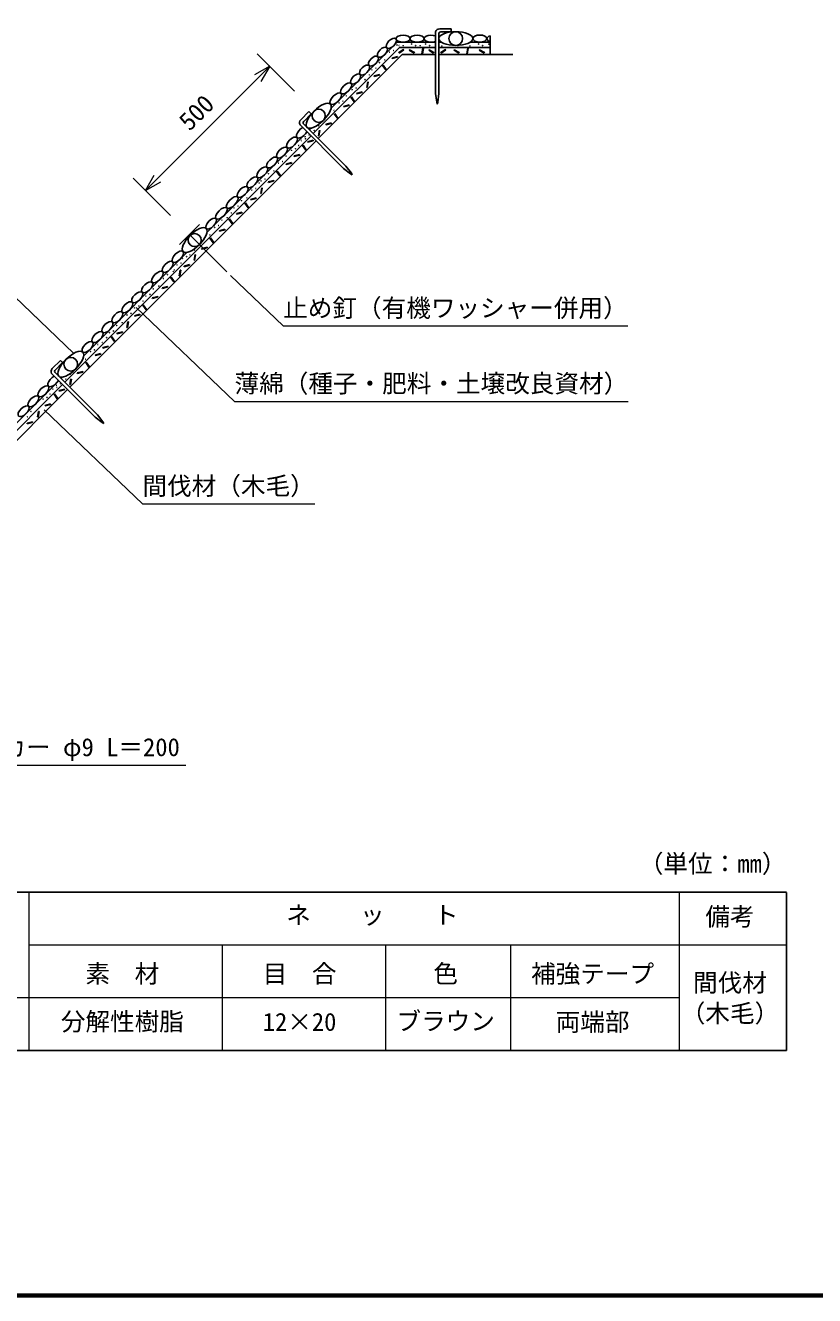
# Model space of a CAD drawing. Units: millimetres, scale not verified. Extents: x 200 to 8200, y 200 to 5825.
# Drawn here: x 1970 to 4215, y 200 to 3812 of the extents above; entities that cross this region are included whole.
import ezdxf
from ezdxf.enums import TextEntityAlignment as Align

# ---------------------------------------------------------------- set-up
doc = ezdxf.new("R2010")
doc.units = ezdxf.units.MM
doc.header["$LTSCALE"] = 20
for name, color, linetype, lineweight in [('C-MTR-FRAM', 5, 'Continuous', 25), ('C-MTR-LINE', 5, 'Continuous', 13), ('C-STR', 7, 'Continuous', 25), ('C-STR-DIM', 1, 'Continuous', 13), ('C-STR-HTXT', 1, 'Continuous', 13), ('C-TTL', 2, 'Continuous', 70)]:
    doc.layers.add(name, color=color, linetype=linetype, lineweight=lineweight)
doc.layers.add('C-MTR-TXT', color=5, linetype='Continuous')
doc.styles.add('ＭＳ ゴシック', font='')
doc.styles.get('ＭＳ ゴシック').set_extended_font_data('MS Gothic')

msp = doc.modelspace()

# ---------------------------------------------------------------- linework, layer by layer
at = {"layer": 'C-MTR-FRAM'}
for p, q in [((520.78, 1347.23), (4135.24, 1347.23)), ((4135.24, 1346.23), (4135.24, 897.23)), ((520.78, 897.23), (4135.24, 897.23))]:
    msp.add_line(p, q, dxfattribs=at)
at = {"layer": 'C-MTR-LINE'}
for p, q in [((1979.59, 1346.23), (1979.59, 896.23)), ((3829.49, 1346.23), (3829.49, 896.23)), ((1979.59, 1197.23), (2438.86, 1197.23)), ((1979.59, 1197.23), (2656.49, 1197.23)), ((2330.21, 1197.23), (2389.16, 1197.23)), ((2529.38, 1196.23), (2529.38, 896.23)), ((2656.49, 1197.23), (2994.15, 1197.23)), ((2994.15, 1197.23), (2994.15, 897.23)), ((2994.15, 1197.23), (4135.24, 1197.23)), ((3349.63, 1197.23), (3349.63, 897.23)), ((520.78, 1047.23), (3829.49, 1047.23))]:
    msp.add_line(p, q, dxfattribs=at)
at = {"layer": 'C-STR'}
for p, q in [((3137.07, 3793.05), (3137.07, 3617.95)), ((3148.59, 3801.93), (3181.54, 3801.93)), ((3181.54, 3792.93), (3151.48, 3792.93)), ((3181.54, 3792.93), (3181.54, 3801.93)), ((2922.54, 3658.69), (3025.77, 3761.93)), ((2975.45, 3711.61), (3027.57, 3763.73)), ((3027.57, 3763.73), (3137.07, 3763.73)), ((3146.07, 3787.95), (3146.07, 3617.95)), ((3146.07, 3763.73), (3153.46, 3763.73)), ((3235.22, 3763.73), (3292.07, 3763.73)), ((3292.07, 3763.73), (3292.07, 3782.16)), ((3292.07, 3763.73), (3292.07, 3748.73)), ((2788.93, 3503.87), (3033.79, 3748.73)), ((2803.07, 3489.73), (3042.07, 3728.73)), ((3028.5, 3722.95), (3013.04, 3718.81)), ((3013.45, 3717.26), (3028.91, 3721.4)), ((3028.91, 3722.95), (3028.5, 3721.4)), ((3045.4, 3743.23), (3032.29, 3734.06)), ((3032.29, 3732.75), (3033.21, 3734.06)), ((3033.21, 3732.75), (3046.32, 3741.92)), ((3033.79, 3748.73), (3137.07, 3748.73)), ((3042.07, 3728.73), (3137.07, 3728.73)), ((3046.32, 3741.92), (3045.4, 3743.23)), ((3062.69, 3742.24), (3061.89, 3740.86)), ((3061.89, 3740.86), (3075.74, 3732.86)), ((3076.54, 3734.24), (3062.69, 3742.24)), ((3075.74, 3734.24), (3076.54, 3732.86)), ((3100.74, 3746.51), (3097.97, 3730.75)), ((3097.97, 3730.47), (3099.54, 3730.75)), ((3099.54, 3730.47), (3102.32, 3746.23)), ((3102.32, 3746.23), (3100.74, 3746.51)), ((3118.29, 3742.07), (3117.49, 3740.68)), ((3117.49, 3740.68), (3131.34, 3732.68)), ((3132.14, 3734.07), (3118.29, 3742.07)), ((3131.34, 3734.07), (3132.14, 3732.68)), ((3146.07, 3748.73), (3292.07, 3748.73)), ((3146.07, 3728.73), (3356.91, 3728.73)), ((3165.03, 3743.23), (3151.92, 3734.06)), ((3151.92, 3732.75), (3152.84, 3734.06)), ((3152.84, 3732.75), (3165.95, 3741.92)), ((3165.95, 3741.92), (3165.03, 3743.23)), ((3190.22, 3742.24), (3189.42, 3740.86)), ((3189.42, 3740.86), (3203.27, 3732.86)), ((3204.07, 3734.24), (3190.22, 3742.24)), ((3203.27, 3734.24), (3204.07, 3732.86)), ((3228.27, 3746.51), (3225.5, 3730.75)), ((3225.5, 3730.47), (3227.07, 3730.75)), ((3227.07, 3730.47), (3229.85, 3746.23)), ((3229.85, 3746.23), (3228.27, 3746.51)), ((3262.12, 3742.24), (3261.32, 3740.86)), ((3261.32, 3740.86), (3275.17, 3732.86)), ((3275.97, 3734.24), (3262.12, 3742.24)), ((3275.17, 3734.24), (3275.97, 3732.86)), ((3292.07, 3748.73), (3292.07, 3728.73)), ((2841.67, 3577.82), (2975.45, 3711.61)), ((2987.4, 3698.81), (2986.09, 3697.89)), ((2986.09, 3697.89), (2995.27, 3684.79)), ((2996.58, 3685.71), (2987.4, 3698.81)), ((2995.27, 3685.71), (2996.58, 3684.79)), ((3013.04, 3718.81), (3013.45, 3717.26)), ((2922.53, 3661.99), (2922.93, 3663.23)), ((2943.69, 3650.86), (2940.91, 3635.1)), ((2942.48, 3634.82), (2945.26, 3650.58)), ((2945.26, 3650.58), (2943.69, 3650.86)), ((2977.65, 3672.11), (2962.2, 3667.97)), ((2962.2, 3667.97), (2962.61, 3666.42)), ((2962.61, 3666.42), (2978.07, 3670.56)), ((2978.07, 3672.11), (2977.65, 3670.56)), ((2839.62, 3575.78), (2881.56, 3617.72)), ((2927.81, 3622.26), (2912.36, 3618.12)), ((2912.36, 3618.12), (2912.77, 3616.58)), ((2912.77, 3616.58), (2928.22, 3620.72)), ((2928.22, 3622.26), (2927.81, 3620.72)), ((2940.91, 3634.82), (2942.48, 3635.1)), ((3140.07, 3592.95), (3137.07, 3617.95)), ((3143.07, 3592.95), (3146.07, 3617.95)), ((2891.03, 3585.48), (2875.57, 3581.34)), ((2875.57, 3581.34), (2875.99, 3579.79)), ((2875.99, 3579.79), (2891.44, 3583.93)), ((2891.44, 3585.48), (2891.03, 3583.93)), ((2897.23, 3608.63), (2895.92, 3607.72)), ((2895.92, 3607.72), (2905.09, 3594.61)), ((2906.4, 3595.53), (2897.23, 3608.63)), ((2905.09, 3595.53), (2906.4, 3594.61)), ((3140.07, 3592.95), (3141.57, 3587.95)), ((3141.57, 3587.95), (3143.07, 3592.95)), ((2753.37, 3542.98), (2776.66, 3566.28)), ((2783.02, 3559.92), (2761.78, 3538.66)), ((2783.02, 3559.92), (2776.66, 3566.28)), ((2848.62, 3560.43), (2857.8, 3547.32)), ((2859.11, 3548.24), (2849.93, 3561.34)), ((2857.8, 3548.24), (2859.11, 3547.32)), ((2486.52, 3222.68), (2771.96, 3508.11)), ((2751.51, 3528.55), (2875.36, 3404.77)), ((2761.48, 3531.31), (2881.72, 3411.14)), ((2778.32, 3514.48), (2783.34, 3519.49)), ((2806.22, 3513.39), (2803.44, 3497.63)), ((2805.02, 3497.35), (2807.79, 3513.11)), ((2840.19, 3534.64), (2824.73, 3530.5)), ((2824.73, 3530.5), (2825.14, 3528.95)), ((2825.14, 3528.95), (2840.6, 3533.09)), ((2840.6, 3534.64), (2840.19, 3533.09)), ((2081.82, 2796.76), (2782.57, 3497.51)), ((2095.96, 2782.62), (2796.71, 3483.37)), ((2759.76, 3471.17), (2758.45, 3470.25)), ((2758.45, 3470.25), (2767.62, 3457.14)), ((2768.93, 3458.06), (2759.76, 3471.17)), ((2788.49, 3484.83), (2773.04, 3480.69)), ((2773.04, 3480.69), (2773.45, 3479.14)), ((2773.45, 3479.14), (2788.91, 3483.28)), ((2788.91, 3484.83), (2788.49, 3483.28)), ((2803.44, 3497.35), (2805.02, 3497.63)), ((2750.01, 3444.46), (2734.55, 3440.32)), ((2734.55, 3440.32), (2734.97, 3438.77)), ((2734.97, 3438.77), (2750.42, 3442.92)), ((2750.42, 3444.46), (2750.01, 3442.92)), ((2767.62, 3458.06), (2768.93, 3457.14)), ((2686.03, 3397.44), (2684.72, 3396.53)), ((2684.72, 3396.53), (2693.9, 3383.42)), ((2686.23, 3425.7), (2685.63, 3424.34)), ((2695.21, 3384.34), (2686.03, 3397.44)), ((2687.1, 3428.31), (2686.72, 3427.02)), ((2687.37, 3429.55), (2687.1, 3428.31)), ((2727.13, 3421.58), (2711.67, 3417.44)), ((2711.67, 3417.44), (2712.09, 3415.89)), ((2712.09, 3415.89), (2727.54, 3420.03)), ((2727.54, 3421.58), (2727.13, 3420.03)), ((2895.16, 3389.22), (2875.36, 3404.77)), ((2897.28, 3391.35), (2881.72, 3411.14)), ((2530.21, 3266.37), (2633.45, 3369.61)), ((2676.29, 3370.74), (2660.83, 3366.6)), ((2660.83, 3366.6), (2661.24, 3365.05)), ((2661.24, 3365.05), (2676.7, 3369.19)), ((2676.7, 3370.74), (2676.29, 3369.19)), ((2693.9, 3384.34), (2695.21, 3383.42)), ((2895.16, 3389.22), (2899.76, 3386.75)), ((2899.76, 3386.75), (2897.28, 3391.35)), ((2595.15, 3331.36), (2593.94, 3330.1)), ((2642.32, 3349.49), (2639.54, 3333.73)), ((2639.54, 3333.45), (2641.12, 3333.73)), ((2641.12, 3333.45), (2643.89, 3349.21)), ((2643.89, 3349.21), (2642.32, 3349.49)), ((2595.86, 3307.27), (2594.55, 3306.35)), ((2594.55, 3306.35), (2603.72, 3293.24)), ((2605.03, 3294.16), (2595.86, 3307.27)), ((2603.72, 3294.16), (2605.03, 3293.24)), ((2626.44, 3320.89), (2610.99, 3316.75)), ((2610.99, 3316.75), (2611.4, 3315.21)), ((2611.4, 3315.21), (2626.86, 3319.35)), ((2626.86, 3320.89), (2626.44, 3319.35)), ((2549.16, 3260.37), (2558.34, 3247.27)), ((2559.65, 3248.18), (2550.47, 3261.29)), ((2586.11, 3280.56), (2570.65, 3276.42)), ((2570.65, 3276.42), (2571.07, 3274.87)), ((2571.07, 3274.87), (2586.52, 3279.02)), ((2586.52, 3280.56), (2586.11, 3279.02)), ((2465.07, 3245.08), (2408.5, 3188.51)), ((2542.85, 3110.73), (2436.78, 3216.79)), ((2537.47, 3231.93), (2522.02, 3227.79)), ((2522.02, 3227.79), (2522.43, 3226.24)), ((2522.43, 3226.24), (2537.89, 3230.38)), ((2537.89, 3231.93), (2537.47, 3230.38)), ((2558.34, 3248.18), (2559.65, 3247.27)), ((2486.63, 3181.09), (2471.18, 3176.94)), ((2471.59, 3175.4), (2487.05, 3179.54)), ((2487.05, 3181.09), (2486.63, 3179.54)), ((2496.38, 3207.79), (2495.07, 3206.87)), ((2495.07, 3206.87), (2504.25, 3193.77)), ((2505.56, 3194.68), (2496.38, 3207.79)), ((2504.25, 3194.68), (2505.56, 3193.77)), ((2135.75, 2871.9), (2429.65, 3166.14)), ((2452.67, 3159.84), (2449.89, 3144.08)), ((2449.89, 3143.8), (2451.46, 3144.08)), ((2451.46, 3143.8), (2454.24, 3159.56)), ((2454.24, 3159.56), (2452.67, 3159.84)), ((2471.18, 3176.94), (2471.59, 3175.4)), ((2410.13, 3115.53), (2407.35, 3099.77)), ((2408.92, 3099.49), (2411.7, 3115.25)), ((2411.7, 3115.25), (2410.13, 3115.53)), ((2436.79, 3131.24), (2421.33, 3127.1)), ((2421.33, 3127.1), (2421.75, 3125.55)), ((2421.75, 3125.55), (2437.2, 3129.7)), ((2437.2, 3131.24), (2436.79, 3129.7)), ((2384.31, 3096.05), (2383, 3095.13)), ((2383, 3095.13), (2392.18, 3082.02)), ((2393.49, 3082.94), (2384.31, 3096.05)), ((2392.18, 3082.94), (2393.49, 3082.02)), ((2407.35, 3099.49), (2408.92, 3099.77)), ((2346.39, 3040.89), (2330.94, 3036.75)), ((2330.94, 3036.75), (2331.35, 3035.2)), ((2331.35, 3035.2), (2346.8, 3039.34)), ((2346.8, 3040.89), (2346.39, 3039.34)), ((2374.56, 3069.34), (2359.11, 3065.2)), ((2359.11, 3065.2), (2359.52, 3063.66)), ((2359.52, 3063.66), (2374.98, 3067.8)), ((2374.98, 3069.34), (2374.56, 3067.8)), ((2305.3, 3016.75), (2303.99, 3015.83)), ((2303.99, 3015.83), (2313.17, 3002.73)), ((2314.48, 3003.65), (2305.3, 3016.75)), ((2313.17, 3003.65), (2314.48, 3002.73)), ((2261.58, 2968.8), (2258.8, 2953.04)), ((2260.38, 2952.76), (2263.16, 2968.52)), ((2263.16, 2968.52), (2261.58, 2968.8)), ((2295.55, 2990.05), (2280.09, 2985.91)), ((2280.51, 2984.36), (2295.96, 2988.5)), ((2295.96, 2990.05), (2295.55, 2988.5)), ((2215.12, 2926.57), (2213.81, 2925.66)), ((2213.81, 2925.66), (2222.99, 2912.55)), ((2224.3, 2913.47), (2215.12, 2926.57)), ((2245.71, 2940.2), (2230.25, 2936.06)), ((2230.25, 2936.06), (2230.67, 2934.52)), ((2230.67, 2934.52), (2246.12, 2938.66)), ((2246.12, 2940.2), (2245.71, 2938.66)), ((2258.8, 2952.76), (2260.38, 2953.04)), ((2205.37, 2899.87), (2189.92, 2895.73)), ((2189.92, 2895.73), (2190.33, 2894.18)), ((2190.33, 2894.18), (2205.79, 2898.32)), ((2205.79, 2899.87), (2205.37, 2898.32)), ((2222.99, 2913.47), (2224.3, 2912.55)), ((2046.25, 2835.87), (2069.54, 2859.17)), ((2075.91, 2852.81), (2069.54, 2859.17)), ((2141.52, 2853.32), (2150.69, 2840.21)), ((2152.01, 2841.13), (2142.83, 2854.24)), ((2183.92, 2878.37), (2168.46, 2874.23)), ((2168.46, 2874.23), (2168.88, 2872.69)), ((2168.88, 2872.69), (2184.33, 2876.83)), ((2184.33, 2878.37), (2183.92, 2876.83)), ((2044.39, 2821.44), (2168.24, 2697.66)), ((2054.36, 2824.2), (2174.61, 2704.03)), ((2075.91, 2852.81), (2054.66, 2831.55)), ((2133.08, 2827.53), (2117.62, 2823.39)), ((2117.62, 2823.39), (2118.04, 2821.85)), ((2118.04, 2821.85), (2133.49, 2825.99)), ((2133.49, 2827.53), (2133.08, 2825.99)), ((2150.69, 2841.13), (2152.01, 2840.21)), ((1374.71, 2089.66), (2075.45, 2790.4)), ((1781.88, 2518.03), (2064.84, 2801)), ((2071.21, 2807.37), (2075.23, 2811.38)), ((2099.11, 2806.28), (2096.33, 2790.52)), ((2096.33, 2790.25), (2097.91, 2790.52)), ((2097.91, 2790.25), (2100.69, 2806)), ((1388.86, 2075.52), (2089.6, 2776.26)), ((2052.65, 2764.06), (2051.34, 2763.14)), ((2051.34, 2763.14), (2060.52, 2750.03)), ((2061.83, 2750.95), (2052.65, 2764.06)), ((2060.52, 2750.95), (2061.83, 2750.03)), ((2081.38, 2777.71), (2065.92, 2773.57)), ((2065.92, 2773.57), (2066.34, 2772.03)), ((2066.34, 2772.03), (2081.79, 2776.17)), ((2081.79, 2777.71), (2081.38, 2776.17)), ((2007.56, 2714.14), (2004.78, 2698.38)), ((2006.36, 2698.1), (2009.14, 2713.86)), ((2009.14, 2713.86), (2007.56, 2714.14)), ((2041.53, 2735.39), (2026.07, 2731.25)), ((2026.07, 2731.25), (2026.49, 2729.7)), ((2026.49, 2729.7), (2041.94, 2733.84)), ((2041.94, 2735.39), (2041.53, 2733.84)), ((1990.15, 2684.6), (1974.7, 2680.46)), ((1974.7, 2680.46), (1975.11, 2678.92)), ((1975.11, 2678.92), (1990.57, 2683.06)), ((1990.57, 2684.6), (1990.15, 2683.06)), ((2004.78, 2698.1), (2006.36, 2698.38)), ((2188.05, 2682.11), (2168.24, 2697.66)), ((2190.17, 2684.23), (2174.61, 2704.03)), ((2188.05, 2682.11), (2192.65, 2679.64)), ((2192.65, 2679.64), (2190.17, 2684.23))]:
    msp.add_line(p, q, dxfattribs=at)
at = {"layer": 'C-STR', "color": 3}
for centre, radius in [((3194.34, 3774.17), 19.4), ((2804.41, 3554.71), 18.8), ((2451.55, 3201.2), 18.6), ((2099.03, 2848.1), 19.4)]:
    msp.add_circle(centre, radius, dxfattribs=at)
at = {"layer": 'C-STR'}
for centre in [(3068.65, 3758.67), (3108.53, 3758.67), (3259.53, 3758.67), (3288.6, 3758.27), (3006.34, 3735.34), (3017.76, 3740.2), (3027.18, 3755.61), (3033.46, 3754.23), (3044.82, 3754.01), (3080.16, 3754.03), (3092.98, 3754.01), (3120.04, 3754.03), (3154.57, 3753.03), (3200.04, 3754.03), (3234.57, 3753.03), (3271.04, 3754.03), (2956.14, 3685.14), (2967.56, 3689.99), (2976.97, 3705.41), (2992.68, 3713.7), (2936.11, 3657.14), (2948.44, 3670.85), (2882.96, 3611.4), (2899.57, 3628.57), (2910.99, 3633.43), (2862.13, 3591.13), (2873.55, 3595.98), (2823.34, 3545.78), (2848.46, 3569.49), (2791.9, 3512.92), (2804.22, 3526.63), (2747.65, 3470.06), (2755.35, 3484.35), (2765.9, 3494.9), (2766.77, 3489.21), (2777.32, 3499.76), (2711.52, 3439.95), (2727.15, 3456.15), (2738.57, 3461.01), (2677.02, 3398.04), (2690.68, 3419.68), (2702.1, 3424.54), (2634.85, 3363.29), (2640.48, 3369.48), (2651.9, 3374.33), (2661.31, 3389.75), (2614.02, 3343.02), (2625.44, 3347.87), (2563.81, 3292.81), (2575.23, 3297.67), (2584.65, 3313.09), (2600.35, 3321.38), (2529.41, 3257.85), (2543.79, 3264.81), (2556.11, 3278.52), (2494.91, 3215.94), (2508.57, 3237.57), (2519.99, 3242.43), (2469.79, 3192.23), (2417.11, 3149.04), (2428.53, 3153.89), (2438.34, 3159.37), (2450.67, 3173.08), (2390.6, 3111.57), (2394.1, 3116.51), (2401.8, 3130.8), (2413.22, 3135.66), (2349.36, 3070.38), (2363.02, 3092.02), (2373.6, 3102.6), (2312.82, 3041.82), (2324.24, 3046.68), (2333.66, 3062.09), (2279.86, 3008.29), (2292.79, 3013.82), (2305.12, 3027.53), (2245.36, 2966.38), (2259.02, 2988.02), (2270.44, 2992.88), (2208.82, 2937.82), (2220.24, 2942.67), (2229.65, 2958.09), (2175.86, 2904.29), (2188.79, 2909.82), (2201.12, 2923.53), (2141.36, 2862.38), (2155.02, 2884.02), (2166.44, 2888.88), (2097.11, 2819.52), (2058.78, 2787.78), (2059.67, 2782.1), (2070.2, 2792.64), (2084.79, 2805.81), (2020.05, 2749.05), (2031.47, 2753.91), (2040.55, 2762.96), (2048.25, 2777.25), (1985.61, 2714.05), (1976.19, 2698.63)]:
    msp.add_circle(centre, 0.3, dxfattribs=at)
for centre, radius, start, end in [((3148.75, 3789.82), 12.12, 90.74558, 164.52089), ((3151.07, 3787.95), 5, 85.32404, 180), ((2762.05, 3534.53), 12.12, 135.76262, 209.53793), ((2765.01, 3534.85), 5, 130.3409, 225.01704), ((2776.62, 3526.9), 7.69, 212.61788, 224.9235), ((2425.12, 3176.01), 10.16, 248.88374, 259.10992), ((2425.7, 3178.83), 13.04, 258.91358, 267.5801), ((2425.93, 3182.89), 17.11, 267.38455, 274.61565), ((2425.57, 3188.22), 22.45, 274.44603, 280.47713), ((2054.94, 2827.41), 12.12, 135.76262, 209.53793), ((2057.9, 2827.73), 5, 130.3409, 225.01704)]:
    msp.add_arc(centre, radius, start, end, dxfattribs=at)
for centre, major_axis, ratio in [((3194.46, 3774.17), (-48.38, 0), 0.400573), ((3010.93, 3760.62), (12.69, 12.68), 0.533237), ((3044.4, 3773.73), (20, 0), 0.5), ((3084.4, 3773.73), (20, 0), 0.5), ((3262.84, 3774.17), (20, 0), 0.5), ((2960.18, 3709.88), (12.69, 12.68), 0.533237), ((2985.55, 3735.25), (12.69, 12.68), 0.533237), ((2934.8, 3684.51), (12.69, 12.68), 0.533237), ((2882.34, 3632.35), (14.39, 14.11), 0.486168), ((2909.42, 3659.14), (12.69, 12.68), 0.533237), ((2852.81, 3603.08), (15.17, 15.14), 0.463954), ((2804.41, 3554.71), (33.23, 33.23), 0.4), ((2699.84, 3449.9), (13.95, 14.25), 0.49074), ((2728.38, 3478.37), (13.95, 14.25), 0.49074), ((2671.74, 3421.76), (14.16, 13.88), 0.491291), ((2643.74, 3393.71), (14.16, 13.88), 0.491291), ((2615.73, 3365.66), (14.16, 13.88), 0.491291), ((2558.28, 3308.21), (-15.28, -15.52), 0.444635), ((2587.72, 3337.62), (14.16, 13.88), 0.491291), ((2527.66, 3277.22), (-15.28, -15.52), 0.444635), ((2498.41, 3247.89), (13.97, 13.81), 0.478966), ((2451.56, 3201.19), (32.89, 32.87), 0.399522), ((2374.75, 3125.04), (14.14, 14.14), 0.490319), ((2403.54, 3154.01), (-14.66, -14.83), 0.477077), ((2345.45, 3096), (15.01, 15.03), 0.470757), ((2316.31, 3066.82), (14.14, 14.15), 0.499957), ((2288.04, 3038.52), (-14.13, -14.15), 0.499968), ((2231.5, 2981.91), (14.13, 14.15), 0.499968), ((2259.77, 3010.22), (14.13, 14.15), 0.499968), ((2203.23, 2953.61), (14.13, 14.15), 0.499968), ((2174.96, 2925.31), (-14.13, -14.15), 0.499968), ((2099.05, 2848.11), (-34.28, -34.32), 0.399979), ((2146.75, 2897.07), (-14.07, -14.09), 0.502097), ((2021.26, 2771.26), (13.95, 14.25), 0.49074), ((1992.72, 2742.79), (13.95, 14.25), 0.49074), ((1964.63, 2714.64), (14.16, 13.88), 0.491291)]:
    msp.add_ellipse(centre, major_axis=major_axis, ratio=ratio, dxfattribs=at)
for centre, major_axis, ratio, start_param, end_param in [((3124.4, 3773.73), (20, 0), 0.5, 0.8842902, 5.3988952), ((3302.8, 3773.72), (20, 0), 0.5, 2.1368237, 4.1463616), ((2757.49, 3507.76), (15.17, 15.14), 0.463954, 1.0605909, 5.2238248), ((2050.37, 2800.65), (15.17, 15.14), 0.463954, 1.0605909, 5.2238248)]:
    msp.add_ellipse(centre, major_axis=major_axis, ratio=ratio, start_param=start_param, end_param=end_param, dxfattribs=at)
at = {"layer": 'C-STR-DIM'}
for p, q in [((2735.84, 3624.84), (2629.77, 3730.91)), ((2311.57, 3342), (2665.13, 3695.55)), ((2665.13, 3695.55), (2621.83, 3670.55)), ((2665.13, 3695.55), (2640.13, 3652.25)), ((2382.28, 3271.29), (2276.22, 3377.36)), ((2311.57, 3342), (2336.57, 3385.3)), ((2311.57, 3342), (2354.87, 3367))]:
    msp.add_line(p, q, dxfattribs=at)
at = {"layer": 'C-STR-HTXT'}
for p, q in [((1827.93, 3146.5), (2107.47, 2879.01)), ((2553.69, 3100.36), (2703.44, 2957.05)), ((2285.5, 3009.84), (2565.03, 2742.35)), ((2703.44, 2957.05), (3683.44, 2957.05)), ((2023.48, 2718.66), (2303.01, 2451.16)), ((2565.03, 2742.35), (3685.03, 2742.35)), ((2303.01, 2451.16), (2793.01, 2451.16)), ((1761.79, 1708.32), (2426.79, 1708.32))]:
    msp.add_line(p, q, dxfattribs=at)
at = {"layer": 'C-TTL'}
msp.add_lwpolyline([(200, 200), (8200, 200), (8200, 5740), (200, 5740)], close=True, dxfattribs=at)

# ---------------------------------------------------------------- texts
at = {"layer": 'C-MTR-TXT', "style": 'ＭＳ ゴシック'}
msp.add_text('（単位：mm）', height=51.32, dxfattribs=at).set_placement((3715.24, 1387.23), align=Align.BOTTOM_LEFT)
for s, p in [('ネ\u3000\u3000ッ\u3000\u3000ト', (2957.03, 1241.23)), ('備考', (3974.46, 1236.68)), ('間伐材', (3974.46, 1048.68)), ('分解性樹脂', (2245.82, 938.23)), ('ブラウン', (3165.61, 939.21)), ('両端部', (3583.51, 937.23)), ('（木毛）', (3974.46, 961.68)), ('12×20', (2749.95, 937.23))]:
    msp.add_text(s, height=51.32, dxfattribs=at).set_placement(p, align=Align.BOTTOM_CENTER)
for s, p in [('素\u3000材', (2245.82, 1115.15)), ('目\u3000合', (2749.95, 1115.15)), ('色', (3165.61, 1115.15)), ('補強テープ', (3583.51, 1115.15))]:
    msp.add_text(s, height=51.32, dxfattribs=at).set_placement(p, align=Align.MIDDLE_CENTER)
at = {"layer": 'C-STR-DIM', "color": 7, "style": 'ＭＳ ゴシック'}
msp.add_text('500', height=51.32, rotation=45, dxfattribs=at).set_placement((2448.22, 3498), align=Align.BOTTOM_LEFT)
at = {"layer": 'C-STR-HTXT', "color": 7, "style": 'ＭＳ ゴシック'}
for s, p in [('止め釘（有機ワッシャー併用）', (2703.44, 2967.05)), ('薄綿（種子・肥料・土壌改良資材）', (2565.03, 2752.35)), ('間伐材（木毛）', (2303.01, 2461.16)), ('アンカー φ9 L＝200', (1761.79, 1718.32))]:
    msp.add_text(s, height=51.32, dxfattribs=at).set_placement(p, align=Align.BOTTOM_LEFT)

doc.saveas('drawing.dxf')
